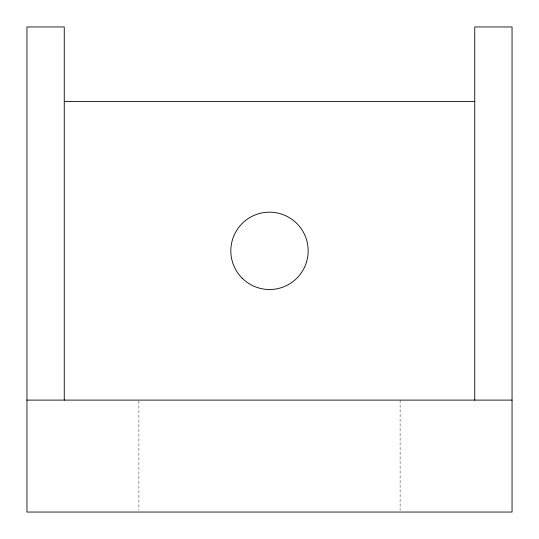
<?xml version="1.0" encoding="UTF-8"?>
<svg xmlns="http://www.w3.org/2000/svg" width="539" height="539" viewBox="0 0 539 539"><rect width="100%" height="100%" fill="white"/><g stroke="black" fill="none" stroke-linecap="round" stroke-linejoin="round"><path stroke-width="0.4" stroke-dasharray="2.69 2.02" d="M400.106 400.106L400.106 510.366M138.894 400.949L138.894 510.366"/><path stroke-width="0.81" d="M64.262 101.581L474.738 101.581M26.95 400.106L512.05 400.106M474.738 400.106L474.738 26.95L512.05 26.95L512.05 512.05L26.95 512.05L26.95 26.95L64.262 26.95L64.262 400.106M242.159 278.185A38.667 38.667 0 0 0 306.853 260.849A38.667 38.667 0 0 0 259.495 213.491A38.667 38.667 0 0 0 242.159 278.185"/></g></svg>
